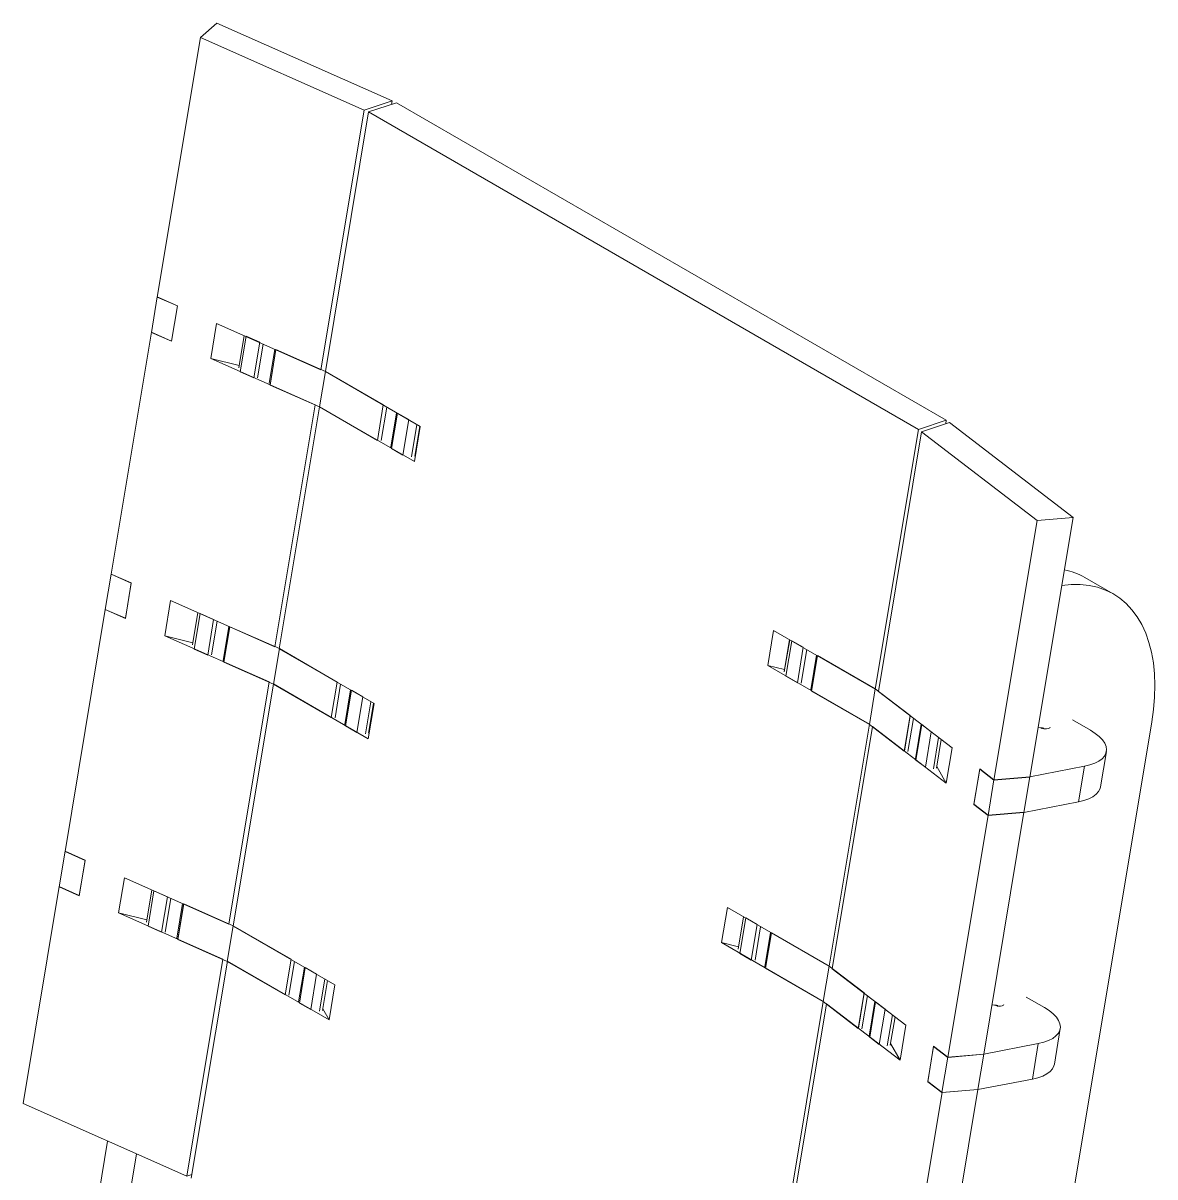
# Model space of a CAD drawing. Header units: millimetres. Extents: x 32 to 221, y 24 to 172.
# Drawn here: x 195.32 to 216.43, y 150.95 to 172.47 of the extents above; entities that cross this region are included whole.
import ezdxf

# ---------------------------------------------------------------- set-up
doc = ezdxf.new("R2010")
doc.units = ezdxf.units.MM

msp = doc.modelspace()

# ---------------------------------------------------------------- linework, layer by layer
at = {"color": 7, "linetype": 'Continuous', "lineweight": 15}
for p, q in [((198.93381, 172.46727), (198.62774, 172.20081)), ((202.19969, 171.01868), (198.93381, 172.46727)), ((197.82209, 167.35886), (198.62774, 172.20081)), ((198.62774, 172.20081), (201.68095, 170.84655)), ((200.8753, 166.0046), (201.68095, 170.84655)), ((201.68095, 170.84655), (202.19969, 171.01868)), ((201.76385, 170.80977), (202.28259, 170.98191)), ((202.18837, 170.95064), (202.19969, 171.01868)), ((202.28259, 170.98191), (212.53564, 165.06295)), ((200.95821, 165.96782), (201.76385, 170.80977)), ((201.76385, 170.80977), (212.0169, 164.89081)), ((197.82283, 167.36327), (197.71257, 166.7006)), ((198.19761, 167.19229), (197.82209, 167.35886)), ((198.19834, 167.19671), (197.82283, 167.36327)), ((198.19834, 167.19671), (198.08808, 166.53404)), ((198.08882, 166.53845), (198.19761, 167.19229)), ((198.82085, 166.21376), (198.92964, 166.8676)), ((198.92964, 166.8676), (200.8753, 166.0046)), ((196.96205, 162.18998), (197.7133, 166.70502)), ((198.08808, 166.53404), (197.71257, 166.7006)), ((198.08882, 166.53845), (197.7133, 166.70502)), ((199.43977, 166.64133), (199.34085, 166.04686)), ((199.4802, 166.62814), (199.36994, 165.96546)), ((199.4802, 166.62814), (199.73262, 166.51618)), ((199.73262, 166.51618), (199.62236, 165.8535)), ((200.01477, 166.38629), (199.90811, 165.7453)), ((200.03326, 166.37809), (199.92454, 165.72468)), ((200.03624, 166.38151), (199.92598, 165.71883)), ((200.95894, 165.97224), (200.03624, 166.38151)), ((198.82085, 166.21376), (200.76651, 165.35076)), ((199.34682, 166.0827), (198.82085, 166.21376)), ((199.36994, 165.96546), (199.62236, 165.8535)), ((200.95894, 165.97224), (200.84868, 165.30956)), ((202.72597, 164.94731), (200.95821, 165.96782)), ((202.03728, 165.34973), (200.95894, 165.97224)), ((200.84868, 165.30956), (199.92598, 165.71883)), ((200.01526, 160.83572), (200.76651, 165.35076)), ((200.09816, 160.79895), (200.84942, 165.31398)), ((201.92702, 164.68705), (200.84868, 165.30956)), ((202.61718, 164.29347), (200.84942, 165.31398)), ((202.03728, 165.34973), (201.92702, 164.68705)), ((202.28527, 165.20172), (202.17818, 164.55808)), ((202.30245, 165.19665), (202.19218, 164.53398)), ((202.51458, 165.07419), (202.30245, 165.19665)), ((202.51458, 165.07419), (202.40432, 164.41152)), ((212.0169, 164.89081), (212.53564, 165.06295)), ((212.07542, 164.84595), (212.59416, 165.01808)), ((212.52432, 164.99491), (212.53564, 165.06295)), ((212.59416, 165.01808), (214.8992, 163.25065)), ((202.72597, 164.94731), (202.61718, 164.29347)), ((202.623, 164.39482), (202.7159, 164.95313)), ((211.21125, 160.04886), (212.0169, 164.89081)), ((211.26977, 160.004), (212.07542, 164.84595)), ((214.23036, 163.19361), (212.07542, 164.84595)), ((202.40432, 164.41152), (202.19218, 164.53398)), ((213.42471, 158.35166), (214.23036, 163.19361)), ((214.09355, 158.4087), (214.8992, 163.25065)), ((214.8992, 163.25065), (214.23036, 163.19361)), ((196.96279, 162.1944), (196.85252, 161.53173)), ((197.33757, 162.02342), (196.96205, 162.18998)), ((197.3383, 162.02784), (196.96279, 162.1944)), ((197.3383, 162.02784), (197.22804, 161.36516)), ((197.22878, 161.36958), (197.33757, 162.02342)), ((215.64961, 161.82345), (215.11928, 162.1296)), ((197.9608, 161.04489), (198.0696, 161.69873)), ((198.0696, 161.69873), (200.01526, 160.83572)), ((196.10201, 157.02111), (196.85326, 161.53614)), ((197.22804, 161.36516), (196.85252, 161.53173)), ((197.22878, 161.36958), (196.85326, 161.53614)), ((198.57972, 161.47246), (198.48081, 160.87799)), ((198.62016, 161.45927), (198.5099, 160.79659)), ((198.62016, 161.45927), (198.87258, 161.34731)), ((198.87258, 161.34731), (198.76232, 160.68463)), ((199.15472, 161.21742), (199.04807, 160.57643)), ((199.17321, 161.20922), (199.06449, 160.55581)), ((199.1762, 161.21263), (199.06594, 160.54996)), ((200.0989, 160.80337), (199.1762, 161.21263)), ((209.20529, 160.49024), (209.31408, 161.14408)), ((209.31408, 161.14408), (211.21125, 160.04886)), ((197.9608, 161.04489), (199.90647, 160.18188)), ((198.48677, 160.91383), (197.9608, 161.04489)), ((209.61369, 160.97112), (209.51464, 160.37583)), ((209.65636, 160.95133), (209.54609, 160.28865)), ((209.65636, 160.95133), (209.86849, 160.82887)), ((198.5099, 160.79659), (198.76232, 160.68463)), ((200.0989, 160.80337), (199.98864, 160.14069)), ((201.86593, 159.77844), (200.09816, 160.79895)), ((201.17724, 160.18086), (200.0989, 160.80337)), ((209.86849, 160.82887), (209.75823, 160.16619)), ((199.98864, 160.14069), (199.06594, 160.54996)), ((210.11648, 160.68086), (210.00939, 160.03722)), ((210.13365, 160.67579), (210.02339, 160.01312)), ((210.13365, 160.67579), (211.21199, 160.05328)), ((209.20529, 160.49024), (211.10246, 159.39502)), ((209.5206, 160.41167), (209.20529, 160.49024)), ((209.54609, 160.28865), (209.75823, 160.16619)), ((199.15522, 155.66685), (199.90647, 160.18188)), ((199.23812, 155.63008), (199.98937, 160.14511)), ((201.06698, 159.51818), (199.98864, 160.14069)), ((201.75714, 159.1246), (199.98937, 160.14511)), ((201.17724, 160.18086), (201.06698, 159.51818)), ((201.42523, 160.03285), (201.31814, 159.3892)), ((201.4424, 160.02778), (201.33214, 159.3651)), ((201.65453, 159.90532), (201.4424, 160.02778)), ((201.65453, 159.90532), (201.54427, 159.24264)), ((210.02339, 160.01312), (211.10173, 159.39061)), ((211.21199, 160.05328), (211.10173, 159.39061)), ((211.21199, 160.05328), (211.86323, 159.55393)), ((212.64301, 158.95104), (211.26977, 160.004)), ((201.86593, 159.77844), (201.75714, 159.1246)), ((201.76296, 159.22595), (201.85585, 159.78426)), ((211.86323, 159.55393), (211.75297, 158.89126)), ((211.86495, 159.54763), (211.75626, 158.89437)), ((213.24279, 140.65107), (216.36846, 159.43645)), ((215.22609, 159.28064), (214.88783, 159.47591)), ((201.54427, 159.24264), (201.33214, 159.3651)), ((210.35121, 154.87999), (211.10246, 159.39502)), ((210.40973, 154.83512), (211.16098, 159.35016)), ((211.10173, 159.39061), (211.75297, 158.89126)), ((212.53422, 158.2972), (211.16098, 159.35016)), ((212.06634, 159.39321), (211.95887, 158.74733)), ((212.07752, 159.38962), (211.96726, 158.72694)), ((212.25568, 159.25302), (212.07752, 159.38962)), ((212.25568, 159.25302), (212.14542, 158.59034)), ((214.24694, 159.33057), (214.33078, 159.32545)), ((212.35203, 158.5762), (212.44026, 159.1065)), ((212.64301, 158.95104), (212.53422, 158.2972)), ((215.41061, 158.22432), (215.52087, 158.88699)), ((212.14542, 158.59034), (211.96726, 158.72694)), ((212.53422, 158.2972), (212.35732, 158.60799)), ((213.16041, 158.5593), (213.05014, 157.89662)), ((213.16041, 158.5593), (213.42544, 158.35608)), ((214.09428, 158.41312), (215.11069, 158.60927)), ((215.11069, 158.60927), (215.00043, 157.94659)), ((213.05088, 157.90104), (213.15967, 158.55488)), ((213.15967, 158.55488), (213.42471, 158.35166)), ((213.42544, 158.35608), (213.31518, 157.6934)), ((213.42471, 158.35166), (214.09355, 158.4087)), ((213.42544, 158.35608), (214.09428, 158.41312)), ((214.09428, 158.41312), (213.98402, 157.75045)), ((213.98402, 157.75045), (215.00043, 157.94659)), ((212.56467, 153.18279), (213.31592, 157.69782)), ((213.05014, 157.89662), (213.31518, 157.6934)), ((213.05088, 157.90104), (213.31592, 157.69782)), ((213.23351, 153.23983), (213.98476, 157.75486)), ((213.31518, 157.6934), (213.98402, 157.75045)), ((213.31592, 157.69782), (213.98476, 157.75486)), ((196.10274, 157.02553), (195.99248, 156.36285)), ((196.47753, 156.85455), (196.10201, 157.02111)), ((196.47826, 156.85897), (196.10274, 157.02553)), ((196.47826, 156.85897), (196.368, 156.19629)), ((196.36873, 156.20071), (196.47753, 156.85455)), ((197.10076, 155.87602), (197.20955, 156.52986)), ((197.20955, 156.52986), (199.15522, 155.66685)), ((195.31988, 152.32053), (195.99322, 156.36727)), ((196.368, 156.19629), (195.99248, 156.36285)), ((196.36873, 156.20071), (195.99322, 156.36727)), ((197.71968, 156.30359), (197.62077, 155.70911)), ((197.76012, 156.2904), (197.64986, 155.62772)), ((197.76012, 156.2904), (198.01254, 156.17844)), ((198.01254, 156.17844), (197.90228, 155.51576)), ((198.29468, 156.04854), (198.18803, 155.40755)), ((198.31317, 156.04034), (198.20445, 155.38693)), ((198.31616, 156.04376), (198.2059, 155.38109)), ((199.23886, 155.6345), (198.31616, 156.04376)), ((197.10076, 155.87602), (199.04642, 155.01301)), ((197.62673, 155.74496), (197.10076, 155.87602)), ((208.34524, 155.32137), (208.45404, 155.97521)), ((208.45404, 155.97521), (210.35121, 154.87999)), ((208.75364, 155.80225), (208.65459, 155.20696)), ((208.79631, 155.78246), (208.68605, 155.11978)), ((208.79631, 155.78246), (209.00845, 155.66)), ((197.64986, 155.62772), (197.90228, 155.51576)), ((199.23886, 155.6345), (199.1286, 154.97182)), ((201.1353, 154.53486), (199.23812, 155.63008)), ((200.3172, 155.01199), (199.23886, 155.6345)), ((209.00845, 155.66), (208.89818, 154.99732)), ((199.1286, 154.97182), (198.2059, 155.38109)), ((209.25644, 155.51199), (209.14934, 154.86834)), ((209.27361, 155.50692), (209.16335, 154.84424)), ((209.27361, 155.50692), (210.35195, 154.88441)), ((208.34524, 155.32137), (210.24242, 154.22615)), ((208.66056, 155.2428), (208.34524, 155.32137)), ((208.68605, 155.11978), (208.89818, 154.99732)), ((198.37309, 150.96627), (199.04642, 155.01301)), ((198.456, 150.9295), (199.12933, 154.97624)), ((200.20693, 154.34931), (199.1286, 154.97182)), ((201.02651, 153.88102), (199.12933, 154.97624)), ((200.3172, 155.01199), (200.20693, 154.34931)), ((200.56519, 154.86398), (200.45809, 154.22033)), ((200.58236, 154.85891), (200.4721, 154.19623)), ((200.79449, 154.73645), (200.58236, 154.85891)), ((200.79449, 154.73645), (200.68423, 154.07377)), ((209.16335, 154.84424), (210.24169, 154.22173)), ((210.35195, 154.88441), (210.24169, 154.22173)), ((210.35195, 154.88441), (211.00319, 154.38506)), ((211.78297, 153.78217), (210.40973, 154.83512)), ((200.90291, 154.05707), (200.99581, 154.61539)), ((201.1353, 154.53486), (201.02651, 153.88102)), ((211.00319, 154.38506), (210.89292, 153.72238)), ((211.00491, 154.37876), (210.89621, 153.7255)), ((214.36605, 154.11177), (214.02779, 154.30704)), ((200.68423, 154.07377), (200.4721, 154.19623)), ((201.02651, 153.88102), (200.9082, 154.08886)), ((209.49117, 149.71112), (210.24242, 154.22615)), ((209.54969, 149.66625), (210.30094, 154.18128)), ((210.24169, 154.22173), (210.89292, 153.72238)), ((211.67418, 153.12833), (210.30094, 154.18128)), ((211.2063, 154.22434), (211.09883, 153.57845)), ((211.21748, 154.22075), (211.10722, 153.55807)), ((211.39563, 154.08414), (211.21748, 154.22075)), ((211.39563, 154.08414), (211.28537, 153.42147)), ((213.3869, 154.1617), (213.47074, 154.15657)), ((211.49198, 153.40733), (211.58022, 153.93763)), ((211.78297, 153.78217), (211.67418, 153.12833)), ((214.55057, 153.05545), (214.66083, 153.71812)), ((211.28537, 153.42147), (211.10722, 153.55807)), ((211.67418, 153.12833), (211.49727, 153.43912)), ((213.23424, 153.24425), (214.25065, 153.4404)), ((214.25065, 153.4404), (214.14039, 152.77772)), ((212.30036, 153.39043), (212.1901, 152.72775)), ((212.19084, 152.73217), (212.29963, 153.38601)), ((212.29963, 153.38601), (212.56467, 153.18279)), ((212.30036, 153.39043), (212.5654, 153.1872)), ((212.5654, 153.1872), (212.45514, 152.52453)), ((212.56467, 153.18279), (213.23351, 153.23983)), ((212.5654, 153.1872), (213.23424, 153.24425)), ((213.23424, 153.24425), (213.12398, 152.58157)), ((213.12398, 152.58157), (214.14039, 152.77772)), ((212.1901, 152.72775), (212.45514, 152.52453)), ((212.19084, 152.73217), (212.45588, 152.52895)), ((212.37346, 148.07096), (213.12472, 152.58599)), ((212.45514, 152.52453), (213.12398, 152.58157)), ((212.45588, 152.52895), (213.12472, 152.58599)), ((195.31988, 152.32053), (198.37309, 150.96627)), ((211.70462, 148.01391), (212.45588, 152.52895)), ((196.89466, 151.62203), (196.73022, 150.63373)), ((197.43598, 151.38193), (197.26055, 150.32757)), ((198.37309, 150.96627), (198.46732, 150.99754))]:
    msp.add_line(p, q, dxfattribs=at)
at = {"color": 8, "linetype": 'Continuous', "lineweight": 15}
for p, q in [((199.44145, 166.64058), (199.34165, 166.04075)), ((199.79641, 166.48314), (199.69184, 165.85466)), ((202.10171, 165.30769), (201.99769, 164.68254)), ((202.66511, 164.98245), (202.5652, 164.38201)), ((198.58141, 161.47171), (198.48161, 160.87188)), ((198.93637, 161.31427), (198.83179, 160.68579)), ((209.61534, 160.97017), (209.51543, 160.36972)), ((209.93292, 160.78683), (209.8289, 160.16168)), ((201.24167, 160.13882), (201.13765, 159.51366)), ((201.80506, 159.81358), (201.70516, 159.21314)), ((211.92431, 159.50211), (211.82126, 158.88279)), ((212.39089, 159.14435), (212.29423, 158.56339)), ((197.72137, 156.30284), (197.62156, 155.70301)), ((198.07632, 156.1454), (197.97175, 155.51692)), ((208.7553, 155.80129), (208.65539, 155.20085)), ((209.07288, 155.61796), (208.96886, 154.9928)), ((200.38163, 154.96995), (200.27761, 154.34479)), ((200.94502, 154.64471), (200.84512, 154.04426)), ((211.06427, 154.33324), (210.96122, 153.71392)), ((211.53085, 153.97548), (211.43418, 153.39452))]:
    msp.add_line(p, q, dxfattribs=at)
at = {"color": 7, "linetype": 'Continuous', "lineweight": 15, "flags": 128}
for points in [[(216.36846, 159.43645), (216.40118, 159.67063), (216.42052, 159.89923), (216.42638, 160.12109), (216.41872, 160.33508), (216.39759, 160.54009), (216.3631, 160.7351), (216.31541, 160.91911), (216.25478, 161.09117), (216.18151, 161.25042), (216.09598, 161.39603), (215.99862, 161.52728), (215.88993, 161.64348), (215.77045, 161.74405), (215.64081, 161.82848), (215.50166, 161.89633), (215.35371, 161.94727), (215.19771, 161.98102), (215.03447, 161.99742), (214.8648, 161.99638), (214.68958, 161.97791), (214.68737, 161.97757)], [(214.3531, 159.30916), (214.31934, 159.31716), (214.29236, 159.32779)], [(214.47176, 159.34012), (214.46406, 159.32604), (214.44034, 159.31267), (214.40451, 159.30628), (214.37701, 159.3064)], [(215.22609, 159.28064), (215.31451, 159.22394), (215.3889, 159.16412), (215.4479, 159.10227), (215.49047, 159.0395), (215.51583, 158.97694), (215.52353, 158.91572), (215.51342, 158.85693), (215.4857, 158.80164), (215.44085, 158.75084), (215.3797, 158.70544), (215.30333, 158.66626), (215.21312, 158.63401), (215.11069, 158.60927)], [(215.00043, 157.94659), (215.10285, 157.97133), (215.19306, 158.00359), (215.26943, 158.04276), (215.33059, 158.08816), (215.37544, 158.13896), (215.40316, 158.19426), (215.41061, 158.22432)], [(213.49305, 154.14029), (213.4593, 154.14829), (213.43232, 154.15892)], [(213.61172, 154.17125), (213.60402, 154.15717), (213.5803, 154.14379), (213.54446, 154.13741), (213.51697, 154.13753)], [(214.36605, 154.11177), (214.45447, 154.05506), (214.52885, 153.99525), (214.58786, 153.9334), (214.63043, 153.87063), (214.65579, 153.80807), (214.66348, 153.74685), (214.65338, 153.68806), (214.62566, 153.63277), (214.58081, 153.58196), (214.51965, 153.53657), (214.44328, 153.49739), (214.35307, 153.46514), (214.25065, 153.4404)], [(214.14039, 152.77772), (214.24281, 152.80246), (214.33302, 152.83471), (214.40939, 152.87389), (214.47055, 152.91929), (214.51539, 152.97009), (214.54312, 153.02538), (214.55057, 153.05545)]]:
    msp.add_lwpolyline(points, dxfattribs=at)
at = {"color": 7, "linetype": 'Continuous', "lineweight": 15}
for centre, radius, start, end in [((214.47821, 161.01452), 1.28623, 60.105416, 78.403205), ((214.32858, 159.2855), 0.04001, 24.944394, 86.845826), ((213.46854, 154.11663), 0.04001, 24.944394, 86.845826)]:
    msp.add_arc(centre, radius, start, end, dxfattribs=at)

doc.saveas('drawing.dxf')
